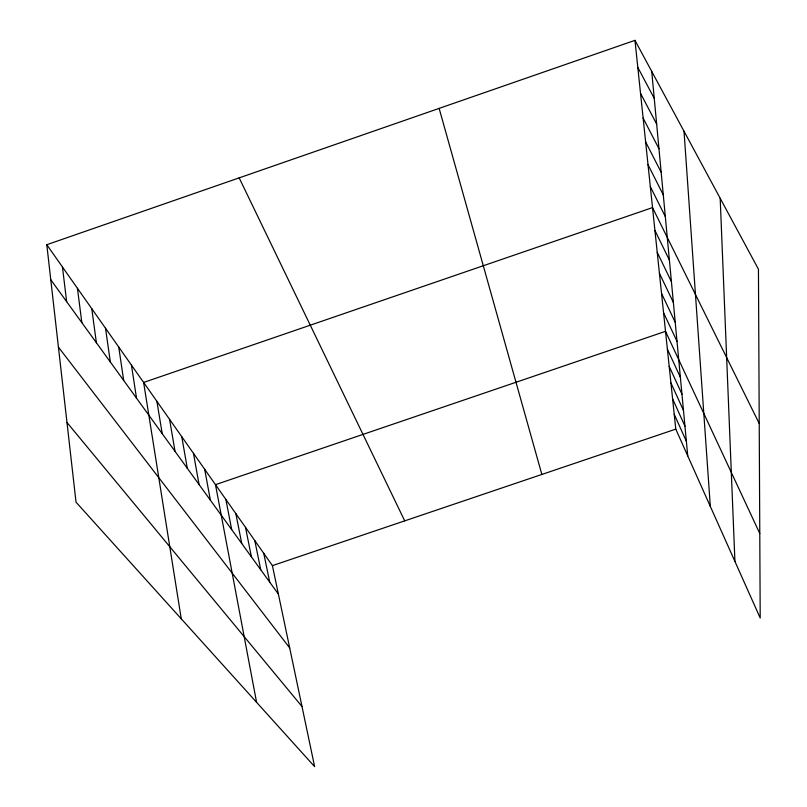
<?xml version="1.0" encoding="UTF-8"?>
<svg xmlns="http://www.w3.org/2000/svg" width="807" height="807" viewBox="0 0 807 807"><rect width="100%" height="100%" fill="white"/><g stroke="black" fill="none" stroke-linecap="round" stroke-linejoin="round"><path stroke-width="1.21" d="M46.796 244.713L272.413 565.636L314.629 766.65L76.029 502.186L46.796 244.713L634.968 40.35L758.449 269.215L760.204 618.011L675.782 429.122L634.968 40.35M272.413 565.636L675.782 429.122M66.991 422.515L302 706.508M58.427 347.141L289.693 647.94M50.77 279.726L278.395 594.134M637.802 67.415L654.245 98.353M640.526 93.309L656.656 124.096M643.129 118.104L658.966 148.73M645.62 141.871L661.175 172.315M648.011 164.668L663.293 194.931M650.311 186.558L665.331 216.629M759.226 423.504L652.52 207.601L143.626 382.447L181.262 618.828M654.921 230.449L669.396 260.066M657.221 252.339L671.424 281.704M239.175 177.873L404.711 520.858M659.42 273.311L673.361 302.433M661.538 293.435L675.227 322.296M663.566 312.763L677.012 341.361M759.78 533.477L665.513 331.334L215.479 484.664L256.576 702.302M667.389 349.189L680.372 377.262M669.195 366.378L681.955 394.179M670.93 382.932L683.489 410.47M672.604 398.88L684.951 426.167M674.218 414.273L686.374 441.288M439.139 108.39L541.86 474.445M263.758 553.33L269.72 582.16M254.8 540.579L260.732 569.742M245.51 527.364L251.411 556.86M235.866 513.666L241.737 543.504M225.869 499.442L231.69 529.624M204.685 469.301L210.385 500.199M193.458 453.332L199.087 484.583M181.767 436.698L187.305 468.322M169.581 419.378L175.028 451.365M156.881 401.301L162.217 433.662M131.43 365.097L136.514 398.154M118.74 347.05L123.683 380.44M105.525 328.257L110.327 361.98M91.766 308.678L96.386 342.733M77.422 288.27L81.85 322.649M62.442 266.966L66.658 301.667M651.723 71.419L687.735 455.874M684.023 131.279L710.321 506.413M720.187 198.29L734.925 561.45"/></g></svg>
